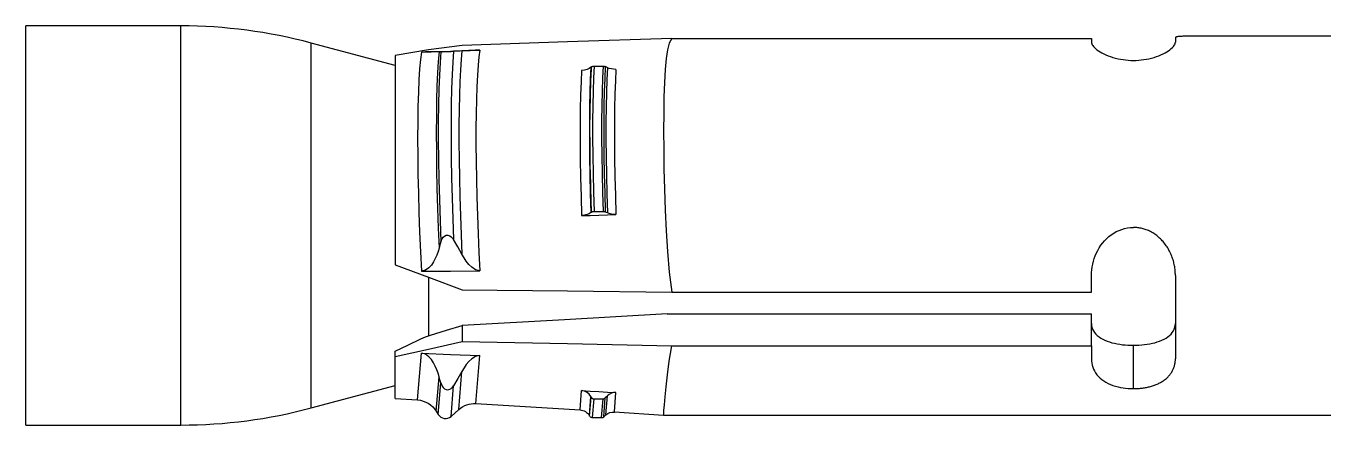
# Model space of a CAD drawing. Header units: millimetres. Extents: x 296 to 4896, y 152 to 3333.
# Drawn here: x 1549.24 to 1587.89, y 1905.49 to 1917.39 of the extents above; entities that cross this region are included whole.
import ezdxf

# ---------------------------------------------------------------- set-up
doc = ezdxf.new("R2010")
doc.units = ezdxf.units.MM
doc.linetypes.add('DASHED', pattern=[0.25, 0.15625, -0.09375])
doc.layers.add('1', color=1, linetype='DASHED')

# ---------------------------------------------------------------- blocks, each defined once
blk = doc.blocks.new('HSL-3 M8-20')
at = {"layer": '1', "color": 3, "linetype": 'Continuous'}
for p, q in [((-87.381, 5.95), (-92, 5.95)), ((-92, -5.95), (-92, 5.95)), ((-81, 4.769), (-83.499, 5.439)), ((-60.25, 5.574), (-60.25, 5.465)), ((-57.75, 5.6), (-57.75, 5.465)), ((-81, 5.071), (-81, -1.169)), ((-75.167, 4.716), (-75.157, 4.725)), ((-75.167, 0.386), (-75.157, 0.395)), ((-60.25, -1.987), (-60.25, -1.49)), ((-57.75, -1.49), (-57.75, -3.975)), ((-80, -3.304), (-80, -1.547)), ((-79, -2.978), (-79, -3.455)), ((-81, -3.902), (-81, -3.747)), ((-60.25, -3.587), (-60.25, -3.975)), ((-81, -5.161), (-81, -3.902)), ((-83.499, -5.439), (-81, -4.769)), ((-81, -5.161), (-80.328, -5.202)), ((-78.593, -5.308), (-75.489, -5.498)), ((-75.167, -5.102), (-75.157, -5.12)), ((-79.774, -5.535), (-79.713, -5.634)), ((-79.334, -5.69), (-79.099, -5.482)), ((-75.117, -5.728), (-74.849, -5.728)), ((-74.783, -5.703), (-74.72, -5.647)), ((-74.467, -5.56), (-73, -5.65)), ((-73, -5.65), (-49, -5.65)), ((-92, -5.95), (-87.381, -5.95))]:
    blk.add_line(p, q, dxfattribs=at)
at = {"layer": '1', "color": 1, "linetype": 'Continuous'}
for p, q in [((-87.381, -5.95), (-87.381, 5.95)), ((-83.499, -5.439), (-83.499, 5.439)), ((-80.328, -5.202), (-80.214, -3.805)), ((-78.593, -5.308), (-78.477, -3.878)), ((-79.774, -5.535), (-79.69, -4.509)), ((-79.099, -5.482), (-79.007, -4.35)), ((-79.713, -5.634), (-79.637, -4.695)), ((-79.334, -5.69), (-79.26, -4.777)), ((-75.489, -5.498), (-75.442, -4.92)), ((-74.467, -5.56), (-74.42, -4.98)), ((-75.212, -5.664), (-75.167, -5.102)), ((-75.203, -5.68), (-75.157, -5.12)), ((-75.117, -5.728), (-75.072, -5.172)), ((-74.849, -5.728), (-74.804, -5.17)), ((-74.783, -5.703), (-74.737, -5.141)), ((-74.72, -5.647), (-74.674, -5.079))]:
    blk.add_line(p, q, dxfattribs=at)
at = {"layer": '1', "color": 3, "linetype": 'Continuous'}
for points in [[(-72.753, 5.574, 0), (-75.861, 5.475, 0), (-79, 5.368, 0)], [(-72.753, 5.574, 0), (-72.83, 5.439, 0), (-72.883, 5.239, 0), (-72.923, 4.974, 0), (-72.953, 4.648, 0), (-72.974, 4.268, 0), (-72.989, 3.833, 0), (-72.997, 3.349, 0), (-73, 2.825, 0), (-72.997, 2.267, 0), (-72.989, 1.685, 0), (-72.974, 1.08, 0), (-72.953, 0.461, 0), (-72.924, -0.159, 0), (-72.884, -0.78, 0), (-72.83, -1.393, 0), (-72.753, -1.987, 0)], [(-72.753, 5.574, 0), (-66.501, 5.574, 0), (-60.25, 5.574, 0)], [(-60.25, 5.465, 0), (-60.248, 5.441, 0), (-60.24, 5.416, 0), (-60.228, 5.39, 0), (-60.211, 5.363, 0), (-60.189, 5.334, 0), (-60.162, 5.305, 0), (-60.128, 5.273, 0), (-60.089, 5.241, 0), (-60.045, 5.209, 0), (-59.996, 5.178, 0), (-59.943, 5.147, 0), (-59.884, 5.116, 0), (-59.821, 5.087, 0), (-59.755, 5.06, 0), (-59.686, 5.034, 0), (-59.614, 5.011, 0), (-59.539, 4.99, 0), (-59.46, 4.971, 0), (-59.386, 4.956, 0), (-59.31, 4.944, 0), (-59.234, 4.934, 0), (-59.157, 4.927, 0), (-59.079, 4.923, 0), (-59, 4.922, 0)], [(-59, 4.922, 0), (-58.921, 4.923, 0), (-58.843, 4.928, 0), (-58.766, 4.934, 0), (-58.69, 4.944, 0), (-58.615, 4.956, 0), (-58.54, 4.971, 0), (-58.462, 4.99, 0), (-58.386, 5.011, 0), (-58.314, 5.034, 0), (-58.245, 5.06, 0), (-58.179, 5.087, 0), (-58.116, 5.116, 0), (-58.058, 5.147, 0), (-58.004, 5.178, 0), (-57.955, 5.209, 0), (-57.911, 5.241, 0), (-57.872, 5.273, 0), (-57.838, 5.305, 0), (-57.811, 5.335, 0), (-57.789, 5.363, 0), (-57.772, 5.39, 0), (-57.76, 5.416, 0), (-57.752, 5.441, 0), (-57.75, 5.465, 0)], [(-57.35, 5.643, 0), (-57.388, 5.642, 0), (-57.425, 5.642, 0), (-57.461, 5.642, 0), (-57.496, 5.641, 0), (-57.53, 5.64, 0), (-57.561, 5.639, 0), (-57.591, 5.637, 0), (-57.618, 5.635, 0), (-57.643, 5.633, 0), (-57.665, 5.631, 0), (-57.685, 5.628, 0), (-57.702, 5.625, 0), (-57.717, 5.621, 0), (-57.729, 5.618, 0), (-57.738, 5.614, 0), (-57.745, 5.609, 0), (-57.748, 5.605, 0), (-57.75, 5.6, 0)], [(-49, 5.643, 0), (-53.175, 5.643, 0), (-57.35, 5.643, 0)], [(-79, 5.368, 0), (-80.004, 5.235, 0), (-81, 5.071, 0)], [(-80.214, 5.17, 0), (-79.346, 5.199, 0), (-78.477, 5.228, 0)], [(-79.69, 5.182, 0), (-79.722, 5.181, 0), (-79.76, 5.181, 0), (-79.805, 5.18, 0), (-79.858, 5.179, 0), (-79.92, 5.178, 0), (-79.997, 5.176, 0), (-80.094, 5.173, 0), (-80.214, 5.17, 0)], [(-79.637, 5.182, 0), (-79.664, 5.182, 0), (-79.69, 5.182, 0)], [(-79.637, 5.182, 0), (-79.62, 5.182, 0), (-79.598, 5.182, 0), (-79.569, 5.183, 0), (-79.53, 5.184, 0), (-79.482, 5.185, 0), (-79.426, 5.187, 0), (-79.372, 5.189, 0), (-79.327, 5.191, 0), (-79.29, 5.193, 0), (-79.26, 5.194, 0)], [(-79.007, 5.206, 0), (-79.13, 5.2, 0), (-79.26, 5.194, 0)], [(-78.477, 5.228, 0), (-78.606, 5.223, 0), (-78.714, 5.219, 0), (-78.803, 5.215, 0), (-78.88, 5.212, 0), (-78.947, 5.209, 0), (-79.007, 5.206, 0)], [(-75.167, 4.716, 0), (-75.216, 4.681, 0), (-75.281, 4.653, 0), (-75.358, 4.633, 0), (-75.442, 4.625, 0)], [(-75.16, 4.675, 0), (-75.178, 4.298, 0), (-75.191, 3.874, 0), (-75.199, 3.409, 0), (-75.203, 2.906, 0), (-75.201, 2.371, 0), (-75.194, 1.81, 0), (-75.182, 1.228, 0), (-75.165, 0.633, 0)], [(-75.157, 4.725, 0), (-75.152, 4.729, 0), (-75.145, 4.734, 0), (-75.138, 4.737, 0), (-75.13, 4.741, 0), (-75.122, 4.744, 0), (-75.113, 4.746, 0), (-75.103, 4.748, 0), (-75.093, 4.75, 0), (-75.083, 4.751, 0), (-75.072, 4.751, 0)], [(-75.072, 4.751, 0), (-75.005, 4.751, 0), (-74.938, 4.75, 0), (-74.871, 4.75, 0), (-74.804, 4.75, 0)], [(-74.804, 4.75, 0), (-74.791, 4.749, 0), (-74.779, 4.748, 0), (-74.768, 4.746, 0), (-74.757, 4.743, 0), (-74.747, 4.74, 0), (-74.737, 4.736, 0)], [(-74.674, 4.705, 0), (-74.706, 4.72, 0), (-74.737, 4.736, 0)], [(-74.42, 4.655, 0), (-74.49, 4.657, 0), (-74.557, 4.666, 0), (-74.619, 4.683, 0), (-74.674, 4.705, 0)], [(-75.157, 0.395, 0), (-75.152, 0.399, 0), (-75.145, 0.403, 0), (-75.138, 0.407, 0), (-75.13, 0.411, 0), (-75.122, 0.414, 0), (-75.113, 0.416, 0), (-75.103, 0.418, 0), (-75.093, 0.42, 0), (-75.083, 0.421, 0), (-75.072, 0.421, 0)], [(-75.072, 0.421, 0), (-75.005, 0.421, 0), (-74.938, 0.42, 0), (-74.871, 0.42, 0), (-74.804, 0.42, 0)], [(-74.804, 0.42, 0), (-74.791, 0.419, 0), (-74.779, 0.418, 0), (-74.768, 0.416, 0), (-74.757, 0.413, 0), (-74.747, 0.41, 0), (-74.737, 0.406, 0)], [(-74.674, 0.375, 0), (-74.706, 0.39, 0), (-74.737, 0.406, 0)], [(-75.167, 0.386, 0), (-75.216, 0.351, 0), (-75.281, 0.323, 0), (-75.358, 0.303, 0), (-75.442, 0.295, 0)], [(-75.442, 0.295, 0), (-75.187, 0.302, 0), (-74.931, 0.31, 0), (-74.676, 0.318, 0), (-74.42, 0.325, 0)], [(-74.42, 0.325, 0), (-74.49, 0.327, 0), (-74.557, 0.336, 0), (-74.619, 0.353, 0), (-74.674, 0.375, 0)], [(-79.637, -0.487, 0), (-79.62, -0.44, 0), (-79.598, -0.395, 0), (-79.569, -0.353, 0), (-79.53, -0.317, 0), (-79.482, -0.293, 0), (-79.426, -0.289, 0), (-79.372, -0.305, 0), (-79.327, -0.336, 0), (-79.29, -0.374, 0), (-79.26, -0.417, 0)], [(-60.25, -1.49, 0), (-60.248, -1.405, 0), (-60.241, -1.32, 0), (-60.229, -1.234, 0), (-60.213, -1.149, 0), (-60.192, -1.065, 0), (-60.166, -0.982, 0), (-60.136, -0.9, 0), (-60.101, -0.819, 0), (-60.062, -0.741, 0), (-60.018, -0.665, 0), (-59.969, -0.591, 0), (-59.916, -0.521, 0), (-59.859, -0.454, 0), (-59.797, -0.39, 0), (-59.731, -0.331, 0), (-59.661, -0.277, 0), (-59.587, -0.228, 0), (-59.51, -0.184, 0), (-59.43, -0.147, 0), (-59.348, -0.115, 0), (-59.263, -0.09, 0), (-59.176, -0.072, 0), (-59.088, -0.063, 0), (-59, -0.058, 0)], [(-57.75, -1.49, 0), (-57.75, -1.453, 0), (-57.752, -1.417, 0), (-57.754, -1.38, 0), (-57.757, -1.344, 0), (-57.76, -1.308, 0), (-57.765, -1.271, 0), (-57.77, -1.235, 0), (-57.777, -1.2, 0), (-57.784, -1.164, 0), (-57.792, -1.128, 0), (-57.801, -1.093, 0), (-57.81, -1.057, 0), (-57.821, -1.022, 0), (-57.832, -0.987, 0), (-57.844, -0.95, 0), (-57.858, -0.913, 0), (-57.873, -0.876, 0), (-57.889, -0.84, 0), (-57.905, -0.805, 0), (-57.923, -0.77, 0), (-57.941, -0.735, 0), (-57.96, -0.701, 0), (-57.98, -0.668, 0), (-58, -0.636, 0), (-58.022, -0.604, 0), (-58.044, -0.572, 0), (-58.067, -0.542, 0), (-58.091, -0.511, 0), (-58.116, -0.482, 0), (-58.142, -0.453, 0), (-58.168, -0.425, 0), (-58.194, -0.399, 0), (-58.222, -0.373, 0), (-58.249, -0.348, 0), (-58.278, -0.324, 0), (-58.306, -0.301, 0), (-58.336, -0.279, 0), (-58.366, -0.258, 0), (-58.396, -0.238, 0), (-58.427, -0.219, 0), (-58.459, -0.201, 0), (-58.491, -0.183, 0), (-58.523, -0.167, 0), (-58.555, -0.153, 0), (-58.586, -0.14, 0), (-58.617, -0.127, 0), (-58.648, -0.116, 0), (-58.679, -0.106, 0), (-58.71, -0.097, 0), (-58.742, -0.089, 0), (-58.774, -0.082, 0), (-58.806, -0.075, 0), (-58.838, -0.07, 0), (-58.87, -0.066, 0), (-58.902, -0.062, 0), (-58.935, -0.06, 0), (-58.967, -0.058, 0), (-59, -0.058, 0)], [(-79.69, -0.672, 0), (-79.722, -0.778, 0), (-79.76, -0.882, 0), (-79.805, -0.985, 0), (-79.858, -1.084, 0), (-79.92, -1.179, 0), (-79.997, -1.265, 0), (-80.094, -1.335, 0), (-80.214, -1.365, 0)], [(-79.637, -0.487, 0), (-79.664, -0.579, 0), (-79.69, -0.672, 0)], [(-79.007, -0.856, 0), (-79.13, -0.635, 0), (-79.26, -0.417, 0)], [(-78.477, -1.35, 0), (-78.606, -1.319, 0), (-78.714, -1.247, 0), (-78.803, -1.159, 0), (-78.88, -1.063, 0), (-78.947, -0.961, 0), (-79.007, -0.856, 0)], [(-81, -1.169, 0), (-80.004, -1.545, 0), (-79, -1.914, 0)], [(-80.214, -1.365, 0), (-79.346, -1.357, 0), (-78.477, -1.35, 0)], [(-79, -1.914, 0), (-75.861, -1.952, 0), (-72.753, -1.987, 0)], [(-72.753, -1.987, 0), (-66.501, -1.987, 0), (-60.25, -1.987, 0)], [(-72.897, -2.635, 0), (-75.948, -2.808, 0), (-79, -2.978, 0)], [(-72.897, -2.635, 0), (-66.573, -2.635, 0), (-60.25, -2.635, 0)], [(-60.25, -3.587, 0), (-60.25, -3.111, 0), (-60.25, -2.635, 0)], [(-79.949, -3.269, 0), (-79.472, -3.125, 0), (-79, -2.978, 0)], [(-60.25, -2.919, 0), (-60.246, -2.977, 0), (-60.235, -3.034, 0), (-60.217, -3.088, 0), (-60.191, -3.14, 0), (-60.159, -3.19, 0), (-60.12, -3.236, 0), (-60.076, -3.279, 0), (-60.026, -3.319, 0), (-59.971, -3.356, 0), (-59.911, -3.39, 0), (-59.848, -3.42, 0), (-59.782, -3.448, 0), (-59.712, -3.473, 0), (-59.639, -3.494, 0), (-59.564, -3.513, 0), (-59.487, -3.529, 0), (-59.408, -3.543, 0), (-59.328, -3.554, 0), (-59.247, -3.562, 0), (-59.165, -3.567, 0), (-59.083, -3.57, 0), (-59, -3.572, 0)], [(-59, -3.572, 0), (-58.917, -3.571, 0), (-58.835, -3.568, 0), (-58.753, -3.562, 0), (-58.672, -3.553, 0), (-58.592, -3.542, 0), (-58.513, -3.529, 0), (-58.436, -3.513, 0), (-58.361, -3.494, 0), (-58.289, -3.473, 0), (-58.219, -3.448, 0), (-58.152, -3.421, 0), (-58.089, -3.39, 0), (-58.029, -3.356, 0), (-57.974, -3.319, 0), (-57.925, -3.279, 0), (-57.88, -3.236, 0), (-57.842, -3.19, 0), (-57.809, -3.14, 0), (-57.783, -3.088, 0), (-57.765, -3.034, 0), (-57.754, -2.977, 0), (-57.75, -2.919, 0)], [(-81, -3.747, 0), (-80.617, -3.564, 0), (-80.234, -3.38, 0)], [(-81, -3.902, 0), (-80.004, -3.689, 0), (-79, -3.455, 0)], [(-80.234, -3.38, 0), (-80.093, -3.318, 0), (-79.949, -3.269, 0)], [(-79, -3.455, 0), (-75.861, -3.523, 0), (-72.753, -3.587, 0)], [(-80.214, -3.805, 0), (-79.346, -3.842, 0), (-78.477, -3.878, 0)], [(-79.69, -4.509, 0), (-79.722, -4.403, 0), (-79.76, -4.299, 0), (-79.805, -4.196, 0), (-79.858, -4.095, 0), (-79.92, -3.999, 0), (-79.997, -3.911, 0), (-80.094, -3.839, 0), (-80.214, -3.805, 0)], [(-73, -5.65, 0), (-72.997, -5.615, 0), (-72.989, -5.513, 0), (-72.974, -5.343, 0), (-72.953, -5.107, 0), (-72.924, -4.812, 0), (-72.884, -4.456, 0), (-72.83, -4.046, 0), (-72.753, -3.587, 0)], [(-72.753, -3.587, 0), (-66.501, -3.587, 0), (-60.25, -3.587, 0)], [(-78.477, -3.878, 0), (-78.606, -3.905, 0), (-78.714, -3.972, 0), (-78.803, -4.056, 0), (-78.88, -4.149, 0), (-78.947, -4.248, 0), (-79.007, -4.35, 0)], [(-60.25, -3.975, 0), (-60.248, -4.039, 0), (-60.24, -4.102, 0), (-60.228, -4.163, 0), (-60.211, -4.222, 0), (-60.189, -4.28, 0), (-60.162, -4.336, 0), (-60.128, -4.393, 0), (-60.089, -4.448, 0), (-60.045, -4.499, 0), (-59.996, -4.547, 0), (-59.943, -4.592, 0), (-59.884, -4.634, 0), (-59.821, -4.673, 0), (-59.755, -4.707, 0), (-59.686, -4.739, 0), (-59.614, -4.766, 0), (-59.539, -4.79, 0), (-59.46, -4.811, 0), (-59.386, -4.827, 0), (-59.31, -4.841, 0), (-59.234, -4.851, 0), (-59.157, -4.858, 0), (-59.079, -4.862, 0), (-59, -4.864, 0)], [(-59, -4.864, 0), (-58.969, -4.864, 0), (-58.939, -4.863, 0), (-58.908, -4.862, 0), (-58.878, -4.86, 0), (-58.848, -4.858, 0), (-58.818, -4.856, 0), (-58.788, -4.853, 0), (-58.758, -4.85, 0), (-58.729, -4.846, 0), (-58.699, -4.842, 0), (-58.67, -4.837, 0), (-58.641, -4.832, 0), (-58.612, -4.827, 0), (-58.583, -4.821, 0), (-58.554, -4.815, 0), (-58.524, -4.807, 0), (-58.494, -4.799, 0), (-58.464, -4.791, 0), (-58.434, -4.782, 0), (-58.405, -4.773, 0), (-58.376, -4.763, 0), (-58.348, -4.752, 0), (-58.321, -4.741, 0), (-58.293, -4.73, 0), (-58.267, -4.718, 0), (-58.24, -4.705, 0), (-58.215, -4.692, 0), (-58.189, -4.679, 0), (-58.164, -4.664, 0), (-58.14, -4.649, 0), (-58.116, -4.634, 0), (-58.093, -4.618, 0), (-58.07, -4.602, 0), (-58.049, -4.585, 0), (-58.028, -4.568, 0), (-58.007, -4.55, 0), (-57.988, -4.532, 0), (-57.969, -4.513, 0), (-57.951, -4.494, 0), (-57.933, -4.475, 0), (-57.916, -4.455, 0), (-57.901, -4.434, 0), (-57.885, -4.413, 0), (-57.871, -4.392, 0), (-57.857, -4.37, 0), (-57.844, -4.347, 0), (-57.832, -4.325, 0), (-57.822, -4.303, 0), (-57.812, -4.282, 0), (-57.803, -4.26, 0), (-57.794, -4.237, 0), (-57.787, -4.215, 0), (-57.78, -4.192, 0), (-57.773, -4.169, 0), (-57.768, -4.145, 0), (-57.763, -4.122, 0), (-57.759, -4.098, 0), (-57.756, -4.074, 0), (-57.753, -4.049, 0), (-57.751, -4.025, 0), (-57.75, -4, 0), (-57.75, -3.975, 0)], [(-79.637, -4.695, 0), (-79.664, -4.602, 0), (-79.69, -4.509, 0)], [(-79.007, -4.35, 0), (-79.13, -4.565, 0), (-79.26, -4.777, 0)], [(-79.637, -4.695, 0), (-79.62, -4.742, 0), (-79.598, -4.788, 0), (-79.569, -4.83, 0), (-79.53, -4.867, 0), (-79.482, -4.892, 0), (-79.426, -4.899, 0), (-79.372, -4.884, 0), (-79.327, -4.855, 0), (-79.29, -4.818, 0), (-79.26, -4.777, 0)], [(-75.442, -4.92, 0), (-75.187, -4.935, 0), (-74.931, -4.95, 0), (-74.676, -4.965, 0), (-74.42, -4.98, 0)], [(-75.167, -5.102, 0), (-75.216, -5.032, 0), (-75.281, -4.975, 0), (-75.358, -4.937, 0), (-75.442, -4.92, 0)], [(-74.42, -4.98, 0), (-74.49, -4.984, 0), (-74.557, -5.003, 0), (-74.619, -5.035, 0), (-74.674, -5.079, 0)], [(-75.157, -5.12, 0), (-75.152, -5.129, 0), (-75.145, -5.137, 0), (-75.138, -5.145, 0), (-75.13, -5.152, 0), (-75.122, -5.158, 0), (-75.113, -5.163, 0), (-75.103, -5.167, 0), (-75.093, -5.17, 0), (-75.083, -5.171, 0), (-75.072, -5.172, 0)], [(-75.072, -5.172, 0), (-75.005, -5.171, 0), (-74.938, -5.171, 0), (-74.871, -5.17, 0), (-74.804, -5.17, 0)], [(-74.804, -5.17, 0), (-74.791, -5.169, 0), (-74.779, -5.166, 0), (-74.768, -5.162, 0), (-74.757, -5.156, 0), (-74.747, -5.149, 0), (-74.737, -5.141, 0)], [(-74.674, -5.079, 0), (-74.706, -5.11, 0), (-74.737, -5.141, 0)]]:
    blk.add_polyline3d(points, dxfattribs=at)
at = {"layer": '1', "color": 1, "linetype": 'Continuous'}
for points in [[(-80.214, 5.17, 0), (-80.243, 4.948, 0), (-80.269, 4.672, 0), (-80.29, 4.345, 0), (-80.306, 3.97, 0), (-80.318, 3.552, 0), (-80.325, 3.094, 0), (-80.328, 2.601, 0), (-80.325, 2.078, 0), (-80.318, 1.531, 0), (-80.306, 0.966, 0), (-80.29, 0.387, 0), (-80.269, -0.198, 0), (-80.243, -0.784, 0), (-80.214, -1.365, 0)], [(-79.69, 5.182, 0), (-79.715, 4.892, 0), (-79.736, 4.552, 0), (-79.752, 4.166, 0), (-79.764, 3.737, 0), (-79.771, 3.269, 0), (-79.774, 2.767, 0), (-79.771, 2.236, 0), (-79.764, 1.681, 0), (-79.752, 1.107, 0), (-79.736, 0.519, 0), (-79.715, -0.076, 0), (-79.69, -0.672, 0)], [(-79.637, 5.182, 0), (-79.662, 4.86, 0), (-79.682, 4.485, 0), (-79.697, 4.061, 0), (-79.707, 3.593, 0), (-79.713, 3.084, 0), (-79.713, 2.541, 0), (-79.707, 1.969, 0), (-79.697, 1.374, 0), (-79.682, 0.762, 0), (-79.662, 0.14, 0), (-79.637, -0.487, 0)], [(-79.26, 5.194, 0), (-79.284, 4.872, 0), (-79.304, 4.498, 0), (-79.319, 4.077, 0), (-79.329, 3.613, 0), (-79.334, 3.11, 0), (-79.334, 2.573, 0), (-79.329, 2.008, 0), (-79.319, 1.421, 0), (-79.304, 0.817, 0), (-79.284, 0.202, 0), (-79.26, -0.417, 0)], [(-79.007, 5.206, 0), (-79.033, 4.946, 0), (-79.055, 4.638, 0), (-79.072, 4.285, 0), (-79.085, 3.889, 0), (-79.094, 3.455, 0), (-79.099, 2.987, 0), (-79.099, 2.489, 0), (-79.094, 1.965, 0), (-79.085, 1.421, 0), (-79.072, 0.862, 0), (-79.055, 0.292, 0), (-79.033, -0.282, 0), (-79.007, -0.856, 0)], [(-78.477, 5.228, 0), (-78.505, 5.026, 0), (-78.529, 4.775, 0), (-78.55, 4.478, 0), (-78.567, 4.138, 0), (-78.579, 3.758, 0), (-78.588, 3.34, 0), (-78.592, 2.89, 0), (-78.592, 2.411, 0), (-78.588, 1.908, 0), (-78.579, 1.385, 0), (-78.567, 0.848, 0), (-78.55, 0.3, 0), (-78.529, -0.252, 0), (-78.505, -0.803, 0), (-78.477, -1.35, 0)], [(-75.167, 4.716, 0), (-75.184, 4.367, 0), (-75.198, 3.975, 0), (-75.207, 3.544, 0), (-75.212, 3.077, 0), (-75.212, 2.58, 0), (-75.207, 2.057, 0), (-75.198, 1.514, 0), (-75.184, 0.955, 0), (-75.167, 0.386, 0)], [(-75.157, 4.725, 0), (-75.159, 4.7, 0), (-75.16, 4.675, 0)], [(-75.072, 4.751, 0), (-75.09, 4.4, 0), (-75.103, 4.007, 0), (-75.112, 3.575, 0), (-75.117, 3.109, 0), (-75.117, 2.612, 0), (-75.112, 2.09, 0), (-75.103, 1.547, 0), (-75.09, 0.989, 0), (-75.072, 0.421, 0)], [(-74.804, 4.75, 0), (-74.821, 4.4, 0), (-74.835, 4.007, 0), (-74.844, 3.575, 0), (-74.849, 3.109, 0), (-74.849, 2.612, 0), (-74.844, 2.09, 0), (-74.835, 1.547, 0), (-74.821, 0.988, 0), (-74.804, 0.42, 0)], [(-74.737, 4.736, 0), (-74.755, 4.387, 0), (-74.769, 3.994, 0), (-74.778, 3.563, 0), (-74.782, 3.096, 0), (-74.782, 2.599, 0), (-74.778, 2.077, 0), (-74.769, 1.533, 0), (-74.755, 0.974, 0), (-74.737, 0.406, 0)], [(-74.674, 4.705, 0), (-74.692, 4.357, 0), (-74.706, 3.966, 0), (-74.715, 3.535, 0), (-74.72, 3.069, 0), (-74.72, 2.571, 0), (-74.715, 2.048, 0), (-74.706, 1.504, 0), (-74.692, 0.944, 0), (-74.674, 0.375, 0)], [(-74.42, 4.655, 0), (-74.438, 4.311, 0), (-74.452, 3.922, 0), (-74.462, 3.492, 0), (-74.466, 3.026, 0), (-74.466, 2.527, 0), (-74.462, 2.003, 0), (-74.452, 1.457, 0), (-74.438, 0.896, 0), (-74.42, 0.325, 0)], [(-75.442, 4.625, 0), (-75.461, 4.28, 0), (-75.475, 3.891, 0), (-75.484, 3.461, 0), (-75.489, 2.994, 0), (-75.489, 2.496, 0), (-75.484, 1.972, 0), (-75.475, 1.426, 0), (-75.461, 0.866, 0), (-75.442, 0.295, 0)], [(-75.165, 0.633, 0), (-75.161, 0.514, 0), (-75.157, 0.395, 0)], [(-59, -4.864, 0), (-59, -4.218, 0), (-59, -3.572, 0)]]:
    blk.add_polyline3d(points, dxfattribs=at)
at = {"layer": '1', "color": 3, "linetype": 'Continuous'}
for centre, radius, start, end in [((-87.381, -9.05), 15, 75, 90), ((-87.381, 9.05), 15, 270, 285), ((-79.5, -5.503), 0.25, 211.5, 311.5), ((-75.117, -5.628), 0.1, 211.5, 270), ((-74.849, -5.628), 0.1, 270, 311.5)]:
    blk.add_arc(centre, radius, start, end, dxfattribs=at)
at = {"layer": '1', "color": 3, "linetype": 'Continuous', "extrusion": (0, 0, -1)}
for centre, radius, start, end in [((80.371, -5.901), 0.7, 93.5, 148.5), ((78.636, -6.007), 0.7, 48.5, 93.5), ((75.511, -5.847), 0.35, 93.5, 148.5), ((74.488, -5.91), 0.35, 48.5, 93.5)]:
    blk.add_arc(centre, radius, start, end, dxfattribs=at)

msp = doc.modelspace()

# ---------------------------------------------------------------- block references
msp.add_blockref('HSL-3 M8-20', (1641.242, 1911.441))

doc.saveas('drawing.dxf')
